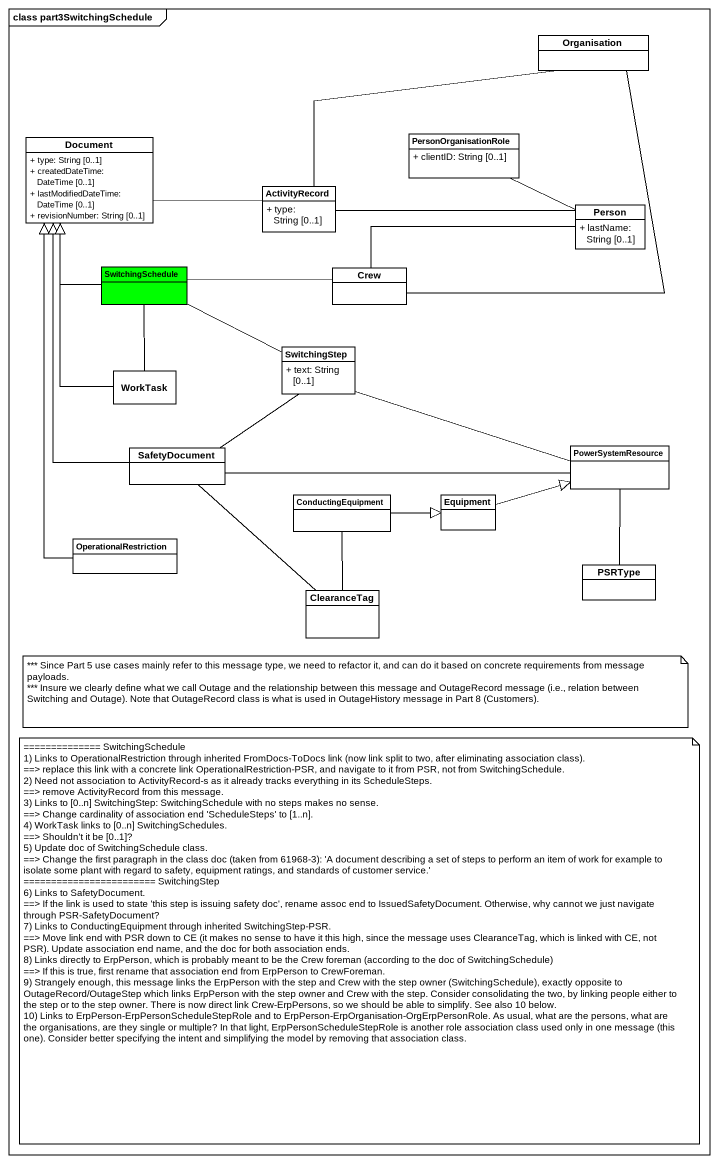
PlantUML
@startuml
mainframe class part3SwitchingSchedule
hide circle
hide empty members
skinparam classAttributeIconSize 0
class Organisation
class Document {
  + type: String [0..1]
  + createdDateTime: DateTime [0..1]
  + lastModifiedDateTime: DateTime [0..1]
  + revisionNumber: String [0..1]
}
class PersonOrganisationRole {
  + clientID: String [0..1]
}
class ActivityRecord {
  + type: String [0..1]
}
class "Person" as Person_ #FFFFFF {
  + lastName: String [0..1]
}
class SwitchingSchedule #00FF00
class Crew
class SwitchingStep #FFFFFF {
  + text: String [0..1]
}
class WorkTask
class SafetyDocument
class PowerSystemResource
class ConductingEquipment
class Equipment
class OperationalRestriction
class ClearanceTag
class PSRType
Organisation -left- ActivityRecord
Document -right- ActivityRecord
Person_ -left- PersonOrganisationRole
Person_ -left- ActivityRecord
SwitchingSchedule -up-|> Document
SwitchingSchedule -right- Crew
SwitchingSchedule -right- SwitchingStep
Crew -up- Organisation
Crew -right- Person_
SwitchingStep -- SafetyDocument
SwitchingStep -right- PowerSystemResource
WorkTask -up-|> Document
WorkTask -up- SwitchingSchedule
SafetyDocument -up-|> Document
SafetyDocument -right- PowerSystemResource
SafetyDocument -- ClearanceTag
PowerSystemResource -- PSRType
ConductingEquipment -right-|> Equipment
Equipment -right-|> PowerSystemResource
OperationalRestriction -up-|> Document
ClearanceTag -up- ConductingEquipment
note as N1
  *** Since Part 5 use cases mainly refer to this message type, we need to refactor it, and can do it based on concrete requirements from message payloads.
  *** Insure we clearly define what we call Outage and the relationship between this message and OutageRecord message (i.e., relation between Switching and Outage). Note that OutageRecord class is what is used in OutageHistory message in Part 8 (Customers).
end note
note as N2
  ~============== SwitchingSchedule
  1) Links to OperationalRestriction through inherited FromDocs-ToDocs link (now link split to two, after eliminating association class).
  ~==> replace this link with a concrete link OperationalRestriction-PSR, and navigate to it from PSR, not from SwitchingSchedule.
  2) Need not association to ActivityRecord-s as it already tracks everything in its ScheduleSteps.
  ~==> remove ActivityRecord from this message.
  3) Links to [0..n] SwitchingStep: SwitchingSchedule with no steps makes no sense.
  ~==> Change cardinality of association end 'ScheduleSteps' to [1..n].
  4) WorkTask links to [0..n] SwitchingSchedules.
  ~==> Shouldn't it be [0..1]?
  5) Update doc of SwitchingSchedule class.
  ~==> Change the first paragraph in the class doc (taken from 61968-3): 'A document describing a set of steps to perform an item of work for example to isolate some plant with regard to safety, equipment ratings, and standards of customer service.'
  ~======================== SwitchingStep
  6) Links to SafetyDocument.
  ~==> If the link is used to state 'this step is issuing safety doc', rename assoc end to IssuedSafetyDocument. Otherwise, why cannot we just navigate through PSR-SafetyDocument?
  7) Links to ConductingEquipment through inherited SwitchingStep-PSR.
  ~==> Move link end with PSR down to CE (it makes no sense to have it this high, since the message uses ClearanceTag, which is linked with CE, not PSR). Update association end name, and the doc for both association ends.
  8) Links directly to ErpPerson, which is probably meant to be the Crew foreman (according to the doc of SwitchingSchedule)
  ~==> If this is true, first rename that association end from ErpPerson to CrewForeman.
  9) Strangely enough, this message links the ErpPerson with the step and Crew with the step owner (SwitchingSchedule), exactly opposite to OutageRecord/OutageStep which links ErpPerson with the step owner and Crew with the step. Consider consolidating the two, by linking people either to the step or to the step owner. There is now direct link Crew-ErpPersons, so we should be able to simplify. See also 10 below.
  10) Links to ErpPerson-ErpPersonScheduleStepRole and to ErpPerson-ErpOrganisation-OrgErpPersonRole. As usual, what are the persons, what are the organisations, are they single or multiple? In that light, ErpPersonScheduleStepRole is another role association class used only in one message (this one). Consider better specifying the intent and simplifying the model by removing that association class.
end note
@enduml
